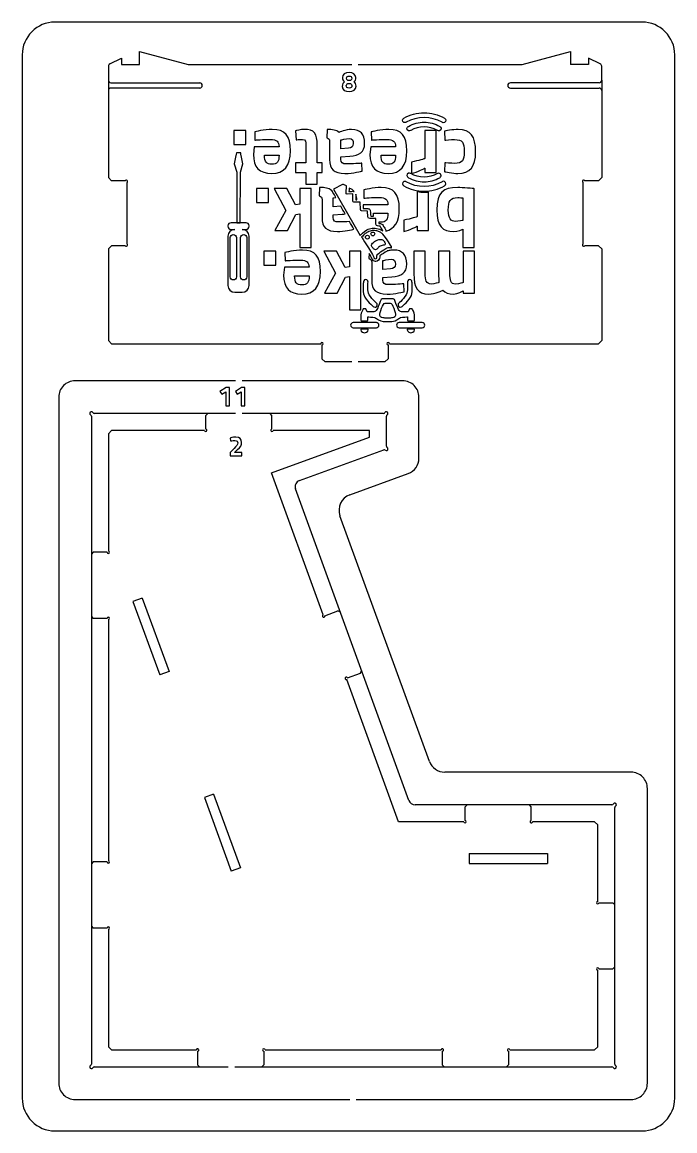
# Model space of a CAD drawing. Header units: millimetres. Extents: x 0 to 201, y 0 to 341.
# Drawn here: x 0.1 to 100.1, y 0.1 to 170.1 of the extents above; entities that cross this region are included whole.
import ezdxf

# ---------------------------------------------------------------- set-up
doc = ezdxf.new("R2010")
doc.units = ezdxf.units.MM
doc.layers.add('Layer_1', color=7, linetype='CONTINUOUS')

msp = doc.modelspace()

# ---------------------------------------------------------------- linework, layer by layer
at = {"layer": 'Layer_1', "color": 7}
for points in [[(95.132139, 170.132529), (5.132274, 170.132529)], [(0.13229, 165.132439), (0.13229, 5.133279)], [(18.132268, 165.632501), (25.545487, 163.646277)], [(18.132268, 163.632518), (18.132268, 165.632501)], [(76.719014, 163.646277), (84.132101, 165.632501)], [(84.132101, 165.632501), (84.132101, 163.632518)], [(100.132229, 5.133279), (100.132229, 165.132439)], [(13.332283, 163.385398), (13.332283, 161.232486)], [(13.553395, 163.743114), (15.332266, 164.632642)], [(15.332266, 164.632642), (15.332266, 163.632518)], [(15.332266, 163.632518), (18.132268, 163.632518)], [(25.649018, 163.632518), (50.632189, 163.632518)], [(51.632313, 163.632518), (76.615562, 163.632518)], [(88.710974, 163.743114), (86.932183, 164.632642), (86.932183, 163.632518), (84.132101, 163.632518)], [(88.932166, 161.232486), (88.932166, 163.385398)], [(13.332283, 161.232486), (13.332283, 159.632553)], [(13.73228, 160.832437), (27.332216, 160.832437)], [(27.332216, 160.032602), (13.73228, 160.032602)], [(88.532116, 160.832437), (74.932285, 160.832437)], [(74.932285, 160.032602), (88.532116, 160.032602)], [(88.932166, 161.232486), (88.932166, 159.632553)], [(13.332283, 159.632553), (13.332283, 146.307624)], [(88.932166, 159.632553), (88.932166, 146.307624)], [(13.832265, 145.807562), (13.332283, 146.307624)], [(88.932166, 146.307624), (88.432104, 145.807562)], [(15.923609, 145.807562), (13.832265, 145.807562)], [(16.197267, 136.131232), (16.197267, 145.533983)], [(86.067261, 136.131232), (86.067261, 145.533983)], [(88.432104, 145.807562), (86.34084, 145.807562)], [(13.332283, 135.357592), (13.832265, 135.857653)], [(13.332283, 135.357592), (13.332283, 121.332576)], [(15.923609, 135.857653), (13.832265, 135.857653)], [(88.432104, 135.857653), (86.34084, 135.857653)], [(88.432104, 135.857653), (88.932166, 135.357592)], [(88.932166, 135.357592), (88.932166, 121.332576)], [(13.832265, 120.832514), (13.332283, 121.332576)], [(13.832265, 120.832514), (45.870489, 120.832514)], [(56.394013, 120.832514), (88.432104, 120.832514)], [(88.932166, 121.332576), (88.432104, 120.832514)], [(46.057284, 120.645983), (46.057284, 118.532494)], [(56.207217, 120.645983), (56.207217, 118.532494)], [(46.557346, 118.032697), (46.057284, 118.532494)], [(50.632189, 118.032697), (46.557346, 118.032697)], [(55.707155, 118.032697), (51.632313, 118.032697)], [(56.207217, 118.532494), (55.707155, 118.032697)], [(32.832368, 115.132602), (8.232287, 115.132602)], [(58.432096, 115.132602), (33.832227, 115.132602)], [(5.732295, 112.632558), (5.732295, 7.432505)], [(60.93214, 103.263409), (60.93214, 112.632558)], [(10.732279, 109.699655), (10.732279, 10.36673)], [(32.832368, 110.132513), (11.165295, 110.132513)], [(28.557235, 110.132513), (28.257198, 109.832476)], [(28.257198, 107.719251), (28.257198, 109.832476)], [(55.499193, 110.132513), (33.832227, 110.132513)], [(38.407131, 107.719251), (38.407131, 109.832476), (38.107359, 110.132513)], [(55.932316, 105.126073), (55.932316, 109.699655)], [(28.070667, 107.53272), (13.832265, 107.53272), (13.332283, 107.032658), (13.332283, 89.044189)], [(46.272655, 79.237685), (38.332254, 101.053876), (53.332258, 106.513547), (53.332258, 107.53272), (38.593927, 107.53272)], [(42.604476, 99.842086), (55.525387, 104.544785)], [(50.319452, 97.650016), (59.287228, 100.914177)], [(59.393326, 50.790779), (42.006783, 98.560182)], [(62.535249, 56.777499), (48.825087, 94.445651)], [(13.14562, 88.857658), (11.032263, 88.857658), (10.732279, 88.557621)], [(18.526762, 81.822397), (17.107829, 81.30593), (21.212067, 70.029668)], [(18.526762, 81.822397), (22.631, 70.546134)], [(10.732279, 79.007763), (11.032263, 78.707725)], [(13.14562, 78.707725), (11.032263, 78.707725)], [(13.332283, 78.52093), (13.332283, 41.544397)], [(46.512102, 79.126031), (48.497798, 79.848872)], [(48.882237, 79.669485), (48.497798, 79.848872)], [(22.631, 70.546134), (21.212067, 70.029668)], [(49.983431, 69.588343), (51.969391, 70.310919), (52.148779, 70.695623)], [(67.810505, 47.532704), (57.812442, 47.532704), (49.871777, 69.348896)], [(93.432193, 55.132586), (64.884481, 55.132586)], [(29.47137, 51.752274), (28.052411, 51.235808), (32.156623, 39.959545)], [(29.47137, 51.752274), (33.575581, 40.476011)], [(95.932238, 7.432505), (95.932238, 52.632806)], [(90.499291, 50.132761), (60.333125, 50.132761)], [(68.297337, 50.132761), (67.9973, 49.832724)], [(67.9973, 47.719235), (67.9973, 49.832724)], [(78.147233, 47.719235), (78.147233, 49.832724), (77.847196, 50.132761)], [(90.932149, 10.36673), (90.932149, 49.699639)], [(88.332091, 35.294418), (88.332091, 47.032642), (87.832294, 47.532704), (78.334029, 47.532704)], [(68.6323, 42.642681), (68.6323, 41.132706), (80.632197, 41.132706)], [(68.6323, 42.642681), (80.632197, 42.642681)], [(80.632197, 42.642681), (80.632197, 41.132706)], [(13.14562, 41.357602), (11.032263, 41.357602), (10.732279, 41.057565)], [(33.575581, 40.476011), (32.156623, 39.959545)], [(88.518887, 35.107622), (90.632111, 35.107622)], [(90.932149, 34.807585), (90.632111, 35.107622)], [(10.732279, 31.506912), (11.032263, 31.207933)], [(13.14562, 31.207933), (11.032263, 31.207933)], [(13.332283, 31.020079), (13.332283, 13.033727), (13.832265, 12.533665), (26.820513, 12.533665)], [(74.843915, 12.533665), (87.832294, 12.533665), (88.332091, 13.033727), (88.332091, 24.770629)], [(88.518887, 24.958483), (90.632111, 24.958483), (90.932149, 25.257462)], [(27.007308, 12.345811), (27.007308, 10.231793), (27.307345, 9.932814)], [(37.157241, 12.345811), (37.157241, 10.231793)], [(37.344037, 12.533665), (64.320655, 12.533665)], [(64.507186, 12.345811), (64.507186, 10.231793), (64.807223, 9.932814)], [(74.657119, 12.345811), (74.657119, 10.231793)], [(36.857204, 9.932814), (37.157241, 10.231793)], [(74.357082, 9.932814), (74.657119, 10.231793)], [(11.165295, 9.932814), (31.695454, 9.932814)], [(32.695314, 9.932814), (90.499291, 9.932814)], [(8.232287, 4.932195), (50.332152, 4.932195)], [(51.332275, 4.932195), (93.432193, 4.932195)], [(5.132274, 0.13266), (95.132139, 0.13266)]]:
    msp.add_lwpolyline(points, dxfattribs=at)
at = {"layer": 'Layer_1', "color": 1}
for points in [[(50.045525, 160.71823), (50.418058, 160.71823)], [(50.418091, 161.21353), (50.045558, 161.21353)], [(35.773442, 153.323214), (35.799221, 152.047162)], [(42.011917, 153.490776), (42.089254, 152.11161)], [(46.87122, 153.684117), (46.819662, 152.382287)], [(53.625272, 153.323214), (53.65105, 152.047162)], [(63.550112, 153.529445), (61.822931, 153.529445), (61.822931, 149.211492)], [(61.835821, 147.767879), (61.835821, 147.084741), (63.550112, 147.084741), (63.550112, 153.529445)], [(64.826152, 153.41344), (64.87771, 152.034273)], [(47.245013, 151.776485), (47.245013, 149.095488)], [(48.972193, 150.693775), (48.972193, 152.072941)], [(33.617449, 150.073804), (33.282122, 150.073804), (33.280614, 150.073804), (32.945287, 150.073804)], [(39.485591, 151.041789), (35.696105, 151.041789), (35.567211, 149.843074)], [(37.268613, 149.727069), (39.49848, 149.727069)], [(42.024807, 148.554133), (42.024807, 147.084741), (43.610202, 147.084741), (43.610202, 145.293113), (45.337384, 145.293113), (45.337384, 147.084741), (46.097858, 147.084741), (46.097858, 148.554133), (45.337384, 148.554133), (45.337384, 151.235129)], [(43.610203, 151.196462), (43.610203, 148.554133), (42.024807, 148.554133)], [(50.145129, 150.79689), (48.972193, 150.693775)], [(57.337421, 151.041789), (53.547936, 151.041789), (53.419042, 149.843074)], [(55.120443, 149.727069), (57.35031, 149.727069)], [(32.634317, 148.423792), (32.998154, 147.131198), (33.010238, 139.375254), (33.281181, 139.375254), (33.281761, 139.375254), (33.552687, 139.375254)], [(33.552687, 139.375254), (33.564583, 147.131198), (33.928608, 148.423792)], [(48.972193, 149.095488), (48.972193, 149.49506), (50.351359, 149.598175)], [(52.207433, 147.30386), (52.155877, 148.502576)], [(59.773516, 148.670138), (59.773516, 146.930067)], [(64.87771, 148.579912), (64.826152, 147.213635)], [(45.703825, 144.782875), (45.65228, 143.481218)], [(49.208263, 145.241974), (47.854872, 144.516943), (51.915046, 137.411639)], [(49.752037, 143.955044), (49.812456, 145.024465)], [(67.667342, 138.37692), (67.667342, 135.605698), (69.394522, 135.605698), (69.394522, 144.602504)], [(46.077669, 142.875326), (46.077669, 140.19441)], [(48.95778, 141.89408), (47.804716, 141.792689), (47.804716, 143.171759)], [(50.821457, 142.698323), (50.821457, 143.810038), (49.909127, 143.773786)], [(52.457746, 144.422038), (52.483613, 143.146059)], [(60.655512, 144.099949), (60.655512, 140.310341)], [(60.668351, 138.866698), (60.668351, 138.183583), (62.382747, 138.183583), (62.382747, 144.04746)], [(67.667342, 143.184669), (67.667342, 139.743198)], [(51.957339, 141.411393), (51.945255, 142.517066), (50.957401, 142.523108)], [(53.11248, 140.301001), (53.050928, 141.169716), (52.141618, 141.187842)], [(56.169943, 142.140645), (52.386006, 142.140666)], [(47.804716, 140.194411), (47.804716, 140.593933), (49.183974, 140.697024)], [(54.339934, 139.135535), (54.322941, 140.015709), (53.389276, 140.015709)], [(53.952937, 140.82596), (56.182786, 140.82596)], [(58.606167, 139.769022), (58.606167, 138.028948)], [(31.656657, 138.900585), (31.656657, 138.832802)], [(34.432543, 139.37431), (32.13057, 139.37431)], [(32.13057, 138.358888), (32.705875, 138.358888)], [(33.857051, 138.358888), (34.432543, 138.358888)], [(34.906268, 138.832802), (34.906268, 138.900585)], [(31.656468, 137.309482), (31.656468, 129.760097)], [(32.006334, 131.080446), (32.006334, 137.106322)], [(32.954349, 137.106322), (32.954349, 131.080446)], [(33.608577, 131.080446), (33.608577, 137.106322)], [(34.556591, 137.106322), (34.556591, 131.080446)], [(34.906458, 129.760097), (34.906458, 137.309482)], [(40.385868, 134.821888), (40.411646, 133.545837)], [(53.294182, 134.68568), (53.262272, 133.880972)], [(61.885386, 131.586647), (61.885386, 135.028119), (60.158206, 135.028119), (60.158206, 131.535088)], [(65.661982, 131.715541), (65.661982, 135.028119), (63.934802, 135.028119), (63.934802, 131.689762)], [(67.711398, 135.028119), (67.711398, 130.20748)], [(67.724287, 128.944318), (67.724287, 128.583415), (69.438579, 128.583415), (69.438579, 135.028119), (67.711398, 135.028119)], [(53.687662, 133.27508), (53.687662, 130.594165)], [(55.414898, 132.192448), (55.414898, 133.571707)], [(44.098017, 132.540463), (40.308531, 132.540463), (40.179637, 131.341748)], [(41.881038, 131.225743), (44.110906, 131.225743)], [(56.587786, 132.295538), (55.414898, 132.192448)], [(55.414898, 130.59417), (55.414898, 130.993692), (56.794156, 131.096782)], [(58.650159, 128.80255), (58.598614, 130.001306)], [(32.705875, 128.71069), (33.857051, 128.71069)], [(56.139024, 127.69778), (55.302218, 127.69778)], [(56.975804, 127.69778), (56.139016, 127.69778)], [(53.009307, 125.740196), (52.779714, 126.163131), (52.380947, 126.152557)], [(55.740248, 127.06942), (56.138638, 127.06942)], [(56.139402, 127.06942), (56.537783, 127.06942)], [(59.897074, 126.152557), (59.498307, 126.163131), (59.268714, 125.740196)], [(52.125468, 124.338469), (52.997771, 124.338469)], [(53.105204, 124.462329), (53.105204, 124.930578)], [(59.172817, 124.930578), (59.172817, 124.462329)], [(59.28025, 124.338469), (60.152553, 124.338469)], [(54.398941, 124.060541), (50.846289, 124.060541)], [(50.846289, 123.287174), (54.398941, 123.287174)], [(53.14543, 123.045308), (52.026164, 123.045308)], [(61.431741, 124.060541), (57.87909, 124.060541)], [(57.87909, 123.287174), (61.431741, 123.287174)], [(60.251866, 123.045308), (59.1326, 123.045308)], [(32.007703, 106.36787), (32.037333, 105.9149)], [(32.587666, 104.75073), (31.990766, 104.14537), (31.990766, 103.65007), (33.802635, 103.65007)], [(33.802635, 103.65007), (33.802635, 104.15807), (32.642702, 104.15807), (33.129535, 104.59833)]]:
    msp.add_lwpolyline(points, dxfattribs=at)
for points in [[(34.40716, 153.529445), (32.551085, 153.529445), (32.551085, 151.389803), (34.40716, 151.389803)], [(37.867037, 144.628283), (36.010962, 144.628283), (36.010962, 142.488642), (37.867037, 142.488642)], [(42.700555, 144.628283), (42.700555, 142.230853), (41.991639, 142.114848), (40.689809, 144.628283), (38.743508, 144.628283), (40.509357, 141.238369), (38.833735, 138.18358), (40.767144, 138.18358), (42.043196, 140.619678), (42.700555, 140.735682), (42.700555, 135.605698), (44.427737, 135.605698), (44.427737, 144.628283)], [(39.019588, 135.028119), (37.163514, 135.028119), (37.163514, 132.888477), (39.019588, 132.888477)], [(50.310693, 135.028119), (50.310693, 132.630689), (49.601775, 132.514684), (48.299946, 135.028119), (46.353645, 135.028119), (48.119494, 131.638204), (46.443871, 128.583415), (48.377282, 128.583415), (49.653333, 131.019513), (50.310693, 131.135517), (50.310693, 126.005533), (52.037874, 126.005533), (52.037874, 135.028119)], [(30.441368, 113.50305), (30.708068, 113.06702), (31.313434, 113.45649), (31.313434, 111.32289), (31.897633, 111.32289), (31.897633, 114.11689), (31.364234, 114.11689)], [(32.81203, 113.50305), (33.07873, 113.06702), (33.684096, 113.45649), (33.684096, 111.32289), (34.268296, 111.32289), (34.268296, 114.11689), (33.734896, 114.11689)]]:
    msp.add_lwpolyline(points, close=True, dxfattribs=at)
at = {"layer": 'Layer_1', "color": 7}
for points in [[(5.132284, 170.132529), (3.806203, 170.132529), (2.534435, 169.605745), (1.596754, 168.668065)], [(98.667701, 168.668065), (97.73002, 169.605746), (96.458252, 170.132529), (95.132171, 170.132529)], [(1.596754, 168.668065), (0.659073, 167.730384), (0.13229, 166.458616), (0.13229, 165.132535)], [(100.132165, 165.132535), (100.132165, 166.458616), (99.605382, 167.730384), (98.667701, 168.668065)], [(13.553388, 163.743096), (13.417874, 163.675339), (13.332273, 163.536833), (13.332273, 163.385324)], [(25.545493, 163.646166), (25.579259, 163.637119), (25.614064, 163.632538), (25.649021, 163.63254)], [(76.61543, 163.632537), (76.650387, 163.632536), (76.685193, 163.637117), (76.718959, 163.646163)], [(88.932179, 163.385324), (88.932179, 163.536833), (88.846578, 163.675339), (88.711064, 163.743096)], [(13.332273, 161.232542), (13.332273, 161.126455), (13.374415, 161.024713), (13.44943, 160.949698)], [(13.732273, 160.032541), (13.511359, 160.032541), (13.332274, 159.853456), (13.332273, 159.632542)], [(13.44943, 160.949698), (13.524444, 160.874683), (13.626186, 160.83254), (13.732273, 160.83254)], [(27.731795, 160.432541), (27.731795, 160.653274), (27.55299, 160.832286), (27.332256, 160.83254)], [(27.332256, 160.032541), (27.55299, 160.032795), (27.731795, 160.211807), (27.731795, 160.432541)], [(74.932195, 160.83254), (74.711462, 160.832286), (74.532656, 160.653274), (74.532656, 160.432541)], [(74.532656, 160.432541), (74.532656, 160.211807), (74.711462, 160.032795), (74.932195, 160.032541)], [(88.53218, 160.83254), (88.638266, 160.83254), (88.740008, 160.874683), (88.815023, 160.949698)], [(88.932179, 159.632542), (88.932179, 159.853455), (88.753093, 160.032541), (88.53218, 160.032541)], [(88.815023, 160.949698), (88.890037, 161.024713), (88.932179, 161.126455), (88.932179, 161.232542)], [(16.131891, 145.904685), (16.04895, 145.919309), (15.965719, 145.880497), (15.92361, 145.807559)], [(16.294394, 145.742183), (16.279769, 145.825123), (16.214831, 145.890061), (16.131891, 145.904685)], [(16.19727, 145.533901), (16.270207, 145.57601), (16.309019, 145.659242), (16.294394, 145.742183)], [(86.115499, 145.9009), (86.027917, 145.877432), (85.967016, 145.798065), (85.967016, 145.707393)], [(85.967016, 145.707393), (85.967016, 145.635822), (86.005199, 145.569687), (86.067182, 145.533901)], [(86.340842, 145.807559), (86.295507, 145.886083), (86.203081, 145.924367), (86.115499, 145.9009)], [(16.294392, 135.922952), (16.309016, 136.005892), (16.270206, 136.089122), (16.19727, 136.131232)], [(86.067182, 136.131232), (86.005199, 136.095446), (85.967016, 136.029311), (85.967016, 135.95774)], [(15.92361, 135.857571), (15.96572, 135.784636), (16.048951, 135.745825), (16.13189, 135.76045)], [(16.13189, 135.76045), (16.21483, 135.775075), (16.279767, 135.840012), (16.294392, 135.922952)], [(85.967016, 135.95774), (85.967015, 135.867068), (86.027915, 135.787699), (86.115498, 135.764231)], [(86.115498, 135.764231), (86.20308, 135.740763), (86.295506, 135.779047), (86.340842, 135.857571)], [(46.057231, 121.018813), (45.954312, 121.018813), (45.87081, 120.93551), (45.870565, 120.832591)], [(46.243897, 120.832591), (46.243652, 120.93551), (46.160151, 121.018813), (46.057231, 121.018813)], [(46.057231, 120.645925), (46.160324, 120.645925), (46.243897, 120.729498), (46.243897, 120.832591)], [(56.20722, 121.018813), (56.1043, 121.018813), (56.020799, 120.93551), (56.020554, 120.832591)], [(56.020554, 120.832591), (56.020554, 120.729498), (56.104127, 120.645925), (56.20722, 120.645925)], [(56.393886, 120.832591), (56.393641, 120.93551), (56.310139, 121.018813), (56.20722, 121.018813)], [(6.464515, 114.400365), (5.995675, 113.931525), (5.732283, 113.29564), (5.732283, 112.6326)], [(8.23228, 115.132597), (7.569239, 115.132597), (6.933355, 114.869205), (6.464515, 114.400365)], [(60.199982, 114.400365), (59.731142, 114.869205), (59.095258, 115.132597), (58.432217, 115.132597)], [(60.932215, 112.6326), (60.932215, 113.295641), (60.668823, 113.931525), (60.199982, 114.400365)], [(10.486074, 110.176018), (10.467824, 110.072515), (10.516258, 109.96865), (10.607277, 109.9161)], [(10.688865, 110.378808), (10.585362, 110.360558), (10.504325, 110.279521), (10.486074, 110.176018)], [(10.732277, 109.699592), (10.732277, 109.788909), (10.684628, 109.871441), (10.607277, 109.9161)], [(10.948783, 110.257605), (10.896233, 110.348624), (10.792368, 110.397058), (10.688865, 110.378808)], [(10.948783, 110.257605), (10.993441, 110.180255), (11.075973, 110.132605), (11.165289, 110.132606)], [(55.499206, 110.132606), (55.588523, 110.132605), (55.671056, 110.180254), (55.715715, 110.257605)], [(55.975633, 110.378809), (55.87213, 110.397059), (55.768264, 110.348625), (55.715715, 110.257605)], [(56.05722, 109.9161), (55.979869, 109.871441), (55.932219, 109.788909), (55.93222, 109.699592)], [(56.178424, 110.176018), (56.160173, 110.279522), (56.079136, 110.360559), (55.975633, 110.378809)], [(56.05722, 109.9161), (56.14824, 109.968649), (56.196674, 110.072515), (56.178424, 110.176018)], [(28.070588, 107.532607), (28.070833, 107.429687), (28.154334, 107.346385), (28.257254, 107.346385)], [(28.389247, 107.664601), (28.354241, 107.699608), (28.306761, 107.719275), (28.257254, 107.719275)], [(28.257254, 107.346385), (28.360173, 107.346385), (28.443675, 107.429687), (28.44392, 107.532607)], [(28.44392, 107.532607), (28.44392, 107.582114), (28.424254, 107.629594), (28.389247, 107.664601)], [(38.275249, 107.664601), (38.240242, 107.629594), (38.220576, 107.582114), (38.220577, 107.532607)], [(38.220577, 107.532607), (38.220822, 107.429687), (38.304323, 107.346385), (38.407242, 107.346385)], [(38.407242, 107.719275), (38.357735, 107.719275), (38.310256, 107.699608), (38.275249, 107.664601)], [(38.407242, 107.346385), (38.510162, 107.346385), (38.593663, 107.429687), (38.593908, 107.532607)], [(55.771523, 104.501443), (55.703103, 104.558855), (55.609251, 104.575404), (55.525321, 104.544856)], [(55.771523, 104.501443), (55.84394, 104.440682), (55.944436, 104.425964), (56.031236, 104.463408)], [(55.93222, 105.125968), (55.93222, 105.036651), (55.97987, 104.95412), (56.05722, 104.909462)], [(56.031236, 104.463408), (56.118035, 104.500851), (56.176292, 104.58405), (56.18179, 104.678421)], [(56.18179, 104.678421), (56.187287, 104.772792), (56.139085, 104.862194), (56.05722, 104.909462)], [(59.287265, 100.914097), (60.274878, 101.273558), (60.932215, 102.212331), (60.932215, 103.263327)], [(42.040096, 99.324946), (41.928011, 99.084579), (41.916002, 98.80953), (42.006712, 98.560309)], [(42.604383, 99.84202), (42.355162, 99.751311), (42.152182, 99.565314), (42.040096, 99.324946)], [(50.319343, 97.650043), (49.0219, 97.177812), (48.352933, 95.743208), (48.825164, 94.445765)], [(13.145607, 88.857632), (13.145607, 88.754539), (13.229181, 88.670966), (13.332273, 88.670966)], [(13.518495, 88.857632), (13.518495, 88.960552), (13.435193, 89.044053), (13.332273, 89.044298)], [(13.332273, 88.670966), (13.435193, 88.671211), (13.518495, 88.754713), (13.518495, 88.857632)], [(13.332273, 78.894309), (13.229181, 78.894309), (13.145607, 78.810736), (13.145607, 78.707643)], [(13.518495, 78.707643), (13.518495, 78.810563), (13.435193, 78.894064), (13.332273, 78.894309)], [(13.332273, 78.520977), (13.435193, 78.521223), (13.518495, 78.604724), (13.518495, 78.707643)], [(46.272721, 79.237659), (46.175851, 79.202395), (46.125907, 79.095281), (46.161165, 78.998409)], [(46.161165, 78.998409), (46.196424, 78.901537), (46.303535, 78.851587), (46.400409, 78.88684)], [(46.400409, 78.88684), (46.497284, 78.9221), (46.547235, 79.029216), (46.511975, 79.126092)], [(49.983474, 69.588224), (49.948214, 69.6851), (49.841098, 69.73505), (49.744222, 69.699791)], [(49.744222, 69.699791), (49.647352, 69.664527), (49.597408, 69.557413), (49.632666, 69.460541)], [(49.632666, 69.460541), (49.667925, 69.363669), (49.775036, 69.313719), (49.87191, 69.348972)], [(62.535246, 56.777621), (62.894708, 55.790009), (63.833481, 55.132673), (64.884476, 55.132674)], [(95.199937, 54.400442), (94.731097, 54.869282), (94.095213, 55.132674), (93.432172, 55.132674)], [(95.932169, 52.632677), (95.932169, 53.295717), (95.668778, 53.931601), (95.199937, 54.400442)], [(59.39344, 50.79066), (59.537224, 50.395614), (59.912734, 50.132679), (60.333133, 50.132679)], [(90.499164, 50.132679), (90.58848, 50.13268), (90.671011, 50.180329), (90.715669, 50.257679)], [(90.975588, 50.378883), (90.872084, 50.397133), (90.768219, 50.348699), (90.715669, 50.257679)], [(91.057175, 49.916174), (90.979825, 49.871516), (90.932175, 49.788984), (90.932175, 49.699668)], [(91.178378, 50.176092), (91.160128, 50.279596), (91.079091, 50.360633), (90.975588, 50.378883)], [(91.057175, 49.916174), (91.148194, 49.968723), (91.196628, 50.072589), (91.178378, 50.176092)], [(68.183956, 47.532683), (68.183955, 47.635776), (68.100382, 47.719349), (67.99729, 47.719349)], [(78.015284, 47.664677), (77.980277, 47.62967), (77.96061, 47.58219), (77.96061, 47.532683)], [(78.147278, 47.719349), (78.097771, 47.71935), (78.050291, 47.699683), (78.015284, 47.664677)], [(67.810624, 47.532683), (67.810869, 47.429764), (67.89437, 47.346461), (67.99729, 47.346461)], [(67.99729, 47.346461), (68.100209, 47.346461), (68.183711, 47.429764), (68.183956, 47.532683)], [(77.96061, 47.532683), (77.96061, 47.465993), (77.996188, 47.404369), (78.053943, 47.371025)], [(78.053943, 47.371025), (78.111698, 47.33768), (78.182856, 47.33768), (78.240611, 47.371025)], [(78.240611, 47.371025), (78.298366, 47.404369), (78.333944, 47.465993), (78.333944, 47.532683)], [(13.145607, 41.357692), (13.145607, 41.254599), (13.229181, 41.171026), (13.332273, 41.171026)], [(13.518495, 41.357692), (13.518495, 41.460611), (13.435193, 41.544113), (13.332273, 41.544358)], [(13.332273, 41.171026), (13.435193, 41.171271), (13.518495, 41.254772), (13.518495, 41.357692)], [(88.332179, 35.294365), (88.229259, 35.29412), (88.145957, 35.210618), (88.145957, 35.107699)], [(88.145957, 35.107699), (88.145957, 35.004779), (88.229259, 34.921278), (88.332179, 34.921033)], [(88.332179, 34.921033), (88.435271, 34.921033), (88.518844, 35.004606), (88.518845, 35.107699)], [(13.332273, 31.394358), (13.229182, 31.394358), (13.145609, 31.310787), (13.145607, 31.207695)], [(13.517851, 31.207695), (13.517851, 31.310363), (13.43494, 31.39376), (13.332273, 31.394358)], [(13.332273, 31.021032), (13.43494, 31.021631), (13.517851, 31.105027), (13.517851, 31.207695)], [(88.332179, 25.144379), (88.229512, 25.14378), (88.146601, 25.060384), (88.146601, 24.957715)], [(88.146601, 24.957715), (88.146601, 24.855047), (88.229512, 24.771651), (88.332179, 24.771052)], [(88.518845, 24.957715), (88.518843, 25.060807), (88.43527, 25.144378), (88.332179, 25.144379)], [(26.913923, 12.694398), (26.856168, 12.661053), (26.820589, 12.599429), (26.820589, 12.532739)], [(27.10059, 12.694398), (27.042835, 12.727743), (26.971678, 12.727743), (26.913923, 12.694398)], [(27.007255, 12.346049), (27.056767, 12.346049), (27.10425, 12.365718), (27.139258, 12.40073)], [(27.193924, 12.532739), (27.193924, 12.599429), (27.158345, 12.661053), (27.10059, 12.694398)], [(27.139258, 12.40073), (27.174266, 12.435742), (27.19393, 12.483228), (27.193924, 12.532739)], [(36.970578, 12.532739), (36.970572, 12.483228), (36.990236, 12.435743), (37.025243, 12.400731)], [(37.157244, 12.718961), (37.054324, 12.718961), (36.970823, 12.635658), (36.970578, 12.532739)], [(37.025243, 12.400731), (37.06025, 12.365719), (37.107733, 12.346049), (37.157244, 12.346049)], [(37.34391, 12.532739), (37.343665, 12.635658), (37.260163, 12.718961), (37.157244, 12.718961)], [(64.413875, 12.694398), (64.35612, 12.661053), (64.320541, 12.599429), (64.320541, 12.532739)], [(64.600542, 12.694398), (64.542787, 12.727743), (64.47163, 12.727743), (64.413875, 12.694398)], [(64.50721, 12.346049), (64.556721, 12.346049), (64.604204, 12.365719), (64.639211, 12.400731)], [(64.693876, 12.532739), (64.693876, 12.599429), (64.658297, 12.661053), (64.600542, 12.694398)], [(64.639211, 12.400731), (64.674218, 12.435743), (64.693882, 12.483228), (64.693876, 12.532739)], [(74.47053, 12.532739), (74.470524, 12.483228), (74.490187, 12.435743), (74.525195, 12.400731)], [(74.657196, 12.718961), (74.554276, 12.718961), (74.470775, 12.635658), (74.47053, 12.532739)], [(74.525195, 12.400731), (74.560202, 12.365719), (74.607685, 12.346049), (74.657196, 12.346049)], [(74.843862, 12.532739), (74.843617, 12.635658), (74.760115, 12.718961), (74.657196, 12.718961)], [(10.607277, 10.149243), (10.684628, 10.193902), (10.732277, 10.276434), (10.732277, 10.365751)], [(90.932175, 10.365751), (90.932174, 10.276434), (90.979824, 10.193902), (91.057175, 10.149243)], [(10.607277, 10.149243), (10.516267, 10.09669), (10.467841, 9.992829), (10.486091, 9.889332)], [(10.486091, 9.889332), (10.504341, 9.785835), (10.58537, 9.704802), (10.688866, 9.686547)], [(10.688866, 9.686547), (10.792362, 9.668291), (10.896225, 9.716712), (10.948783, 9.807719)], [(11.165289, 9.932735), (11.075969, 9.932732), (10.993437, 9.885076), (10.948783, 9.807719)], [(90.715669, 9.807719), (90.671015, 9.885075), (90.588483, 9.932731), (90.499164, 9.932735)], [(90.715669, 9.807719), (90.768227, 9.716712), (90.872091, 9.668291), (90.975587, 9.686546)], [(90.975587, 9.686546), (91.079083, 9.704801), (91.160112, 9.785835), (91.178362, 9.889332)], [(91.178362, 9.889332), (91.196612, 9.992829), (91.148185, 10.09669), (91.057175, 10.149243)], [(5.732283, 7.432743), (5.732277, 6.769699), (5.995666, 6.133809), (6.464507, 5.664964)], [(95.199945, 5.664964), (95.668786, 6.133809), (95.932175, 6.769699), (95.932169, 7.432743)], [(0.13229, 5.132749), (0.132286, 3.806666), (0.659067, 2.534894), (1.596748, 1.597209)], [(6.464507, 5.664964), (6.933348, 5.196119), (7.569236, 4.932725), (8.23228, 4.932725)], [(93.432172, 4.932725), (94.095216, 4.932725), (94.731104, 5.196119), (95.199945, 5.664964)], [(98.667706, 1.597209), (99.605388, 2.534893), (100.132169, 3.806666), (100.132165, 5.132749)], [(1.596748, 1.597209), (2.53443, 0.659525), (3.8062, 0.132739), (5.132284, 0.132739)], [(95.132171, 0.132739), (96.458255, 0.132739), (97.730025, 0.659525), (98.667706, 1.597209)]]:
    msp.add_open_spline(points, degree=3, dxfattribs=at)
at = {"layer": 'Layer_1', "color": 1}
for points in [[(50.223325, 162.39886), (49.613726, 162.39886), (49.211559, 162.11946), (49.211559, 161.63686)], [(49.211559, 161.63686), (49.211559, 161.34053), (49.275059, 161.18813), (49.516359, 160.99339)], [(49.838125, 161.54373), (49.838125, 161.75539), (49.977825, 161.87392), (50.231825, 161.87392)], [(50.045558, 161.21353), (49.910092, 161.30663), (49.838125, 161.40826), (49.838125, 161.54373)], [(51.252024, 161.63263), (51.252024, 162.12369), (50.824458, 162.39886), (50.223325, 162.39886)], [(50.231825, 161.87392), (50.490058, 161.87392), (50.625524, 161.75539), (50.625524, 161.54373)], [(50.625524, 161.54373), (50.625524, 161.40826), (50.553554, 161.30666), (50.418091, 161.21353)], [(50.947224, 160.99339), (51.188524, 161.18813), (51.252024, 161.29819), (51.252024, 161.63263)], [(49.516359, 160.99339), (49.291992, 160.80713), (49.164993, 160.65049), (49.164993, 160.26526)], [(49.164993, 160.26526), (49.164993, 159.67683), (49.634892, 159.50326), (50.223325, 159.50326)], [(49.791525, 160.40073), (49.791525, 160.53619), (49.871955, 160.65049), (50.045525, 160.71823)], [(50.223325, 160.02819), (49.935459, 160.02819), (49.791525, 160.14249), (49.791525, 160.40073)], [(50.667825, 160.40073), (50.667825, 160.14249), (50.511191, 160.02819), (50.223325, 160.02819)], [(50.223325, 159.50326), (50.811758, 159.50326), (51.294357, 159.72339), (51.294357, 160.31183)], [(50.418058, 160.71823), (50.583158, 160.65473), (50.667825, 160.53619), (50.667825, 160.40073)], [(51.294357, 160.31183), (51.294357, 160.66319), (51.171591, 160.80713), (50.947224, 160.99339)], [(58.444879, 154.903085), (58.265833, 155.211919), (58.592717, 155.404187), (58.592717, 155.404187)], [(58.952778, 154.780736), (58.952778, 154.780736), (58.623926, 154.594253), (58.444879, 154.903085)], [(58.592717, 155.404187), (59.557956, 155.961469), (60.635194, 156.24005), (61.712428, 156.240051)], [(64.472265, 154.780736), (62.764534, 155.766695), (60.660508, 155.766695), (58.952778, 154.780736)], [(59.312651, 154.157097), (60.055142, 154.585775), (60.883788, 154.800185), (61.712428, 154.800185)], [(61.712428, 156.240051), (62.78966, 156.240051), (63.866898, 155.96147), (64.832137, 155.404188)], [(61.712428, 154.800185), (62.541068, 154.800185), (63.369712, 154.585775), (64.112205, 154.157097)], [(64.981675, 154.886659), (64.802238, 154.576449), (64.472265, 154.780736), (64.472265, 154.780736)], [(64.832137, 155.404188), (64.832137, 155.404188), (65.16111, 155.196871), (64.981675, 154.886659)], [(38.454438, 153.684117), (37.255723, 153.684117), (35.773442, 153.323214), (35.773442, 153.323214)], [(41.225661, 150.397318), (41.225661, 152.717412), (40.400739, 153.684117), (38.454438, 153.684117)], [(43.326637, 153.684117), (42.875507, 153.684117), (42.011917, 153.490776), (42.011917, 153.490776)], [(45.337384, 151.235129), (45.337384, 153.091205), (44.886255, 153.684117), (43.326637, 153.684117)], [(48.714405, 153.232988), (48.17305, 153.593891), (47.73481, 153.684117), (46.87122, 153.684117)], [(50.609148, 153.684117), (49.642442, 153.684117), (48.714405, 153.232988), (48.714405, 153.232988)], [(52.607006, 151.570254), (52.607006, 152.936532), (51.962535, 153.684117), (50.609148, 153.684117)], [(56.30627, 153.684117), (55.107555, 153.684117), (53.625272, 153.323214), (53.625272, 153.323214)], [(59.077492, 150.397318), (59.077492, 152.717412), (58.25257, 153.684117), (56.30627, 153.684117)], [(59.145177, 153.624841), (58.965193, 153.93658), (59.312651, 154.157097), (59.312651, 154.157097)], [(59.672712, 153.533646), (59.672712, 153.533646), (59.325159, 153.313101), (59.145177, 153.624841)], [(63.752333, 153.533646), (62.490096, 154.262399), (60.934948, 154.262399), (59.672712, 153.533646)], [(64.255512, 153.642967), (64.075529, 153.331227), (63.752333, 153.533646), (63.752333, 153.533646)], [(64.112205, 154.157097), (64.112205, 154.157097), (64.435494, 153.954706), (64.255512, 153.642967)], [(66.927126, 153.684117), (66.205319, 153.684117), (64.826152, 153.41344), (64.826152, 153.41344)], [(69.608122, 150.242645), (69.608122, 152.665854), (68.847647, 153.684117), (66.927126, 153.684117)], [(35.799221, 152.047162), (35.799221, 152.047162), (37.126829, 152.163167), (38.183761, 152.163167)], [(38.183761, 152.163167), (39.111799, 152.163167), (39.472702, 151.815153), (39.485591, 151.041789)], [(42.089254, 152.11161), (42.089254, 152.11161), (42.707945, 152.137388), (43.068849, 152.137388)], [(43.068849, 152.137388), (43.610203, 152.137388), (43.610203, 151.840932), (43.610203, 151.196462)], [(46.819662, 152.382287), (47.167676, 152.31784), (47.219234, 152.163167), (47.245013, 151.776485)], [(48.972193, 152.072941), (48.972193, 152.072941), (49.68111, 152.279172), (50.235354, 152.279172)], [(50.866935, 151.518697), (50.866935, 151.054678), (50.596257, 150.835558), (50.145129, 150.79689)], [(50.235354, 152.279172), (50.699374, 152.279172), (50.866935, 151.969826), (50.866935, 151.518697)], [(50.351359, 149.598175), (51.769194, 149.701291), (52.607006, 150.113751), (52.607006, 151.570254)], [(53.65105, 152.047162), (53.65105, 152.047162), (54.97866, 152.163167), (56.035591, 152.163167)], [(56.035591, 152.163167), (56.963628, 152.163167), (57.324531, 151.815153), (57.337421, 151.041789)], [(64.87771, 152.034273), (64.87771, 152.034273), (65.883084, 152.137388), (66.372881, 152.137388)], [(66.372881, 152.137388), (67.610264, 152.137388), (67.855163, 151.686259), (67.855163, 150.242645)], [(32.945287, 150.073804), (32.945287, 150.073804), (32.720091, 148.937458), (32.634317, 148.423792)], [(33.928608, 148.423792), (33.842834, 148.937458), (33.617449, 150.073804), (33.617449, 150.073804)], [(35.567211, 149.843074), (35.567211, 147.896773), (36.482359, 146.930067), (38.377102, 146.930067)], [(38.377102, 148.347902), (37.56507, 148.347902), (37.268613, 148.683027), (37.268613, 149.727069)], [(38.377102, 146.930067), (40.258955, 146.930067), (41.225661, 148.103004), (41.225661, 150.397318)], [(39.49848, 149.727069), (39.485591, 148.747475), (39.202025, 148.347902), (38.377102, 148.347902)], [(53.419042, 149.843074), (53.419042, 147.896773), (54.33419, 146.930067), (56.228933, 146.930067)], [(56.228933, 148.347902), (55.416899, 148.347902), (55.120443, 148.683027), (55.120443, 149.727069)], [(56.228933, 146.930067), (58.110787, 146.930067), (59.077492, 148.103004), (59.077492, 150.397318)], [(57.35031, 149.727069), (57.337421, 148.747475), (57.053854, 148.347902), (56.228933, 148.347902)], [(67.855163, 150.242645), (67.855163, 148.953704), (67.623154, 148.476796), (66.385771, 148.476796)], [(66.888457, 146.930067), (68.808979, 146.930067), (69.608122, 147.96122), (69.608122, 150.242645)], [(47.245013, 149.095488), (47.245013, 147.587428), (47.915261, 146.930067), (49.590884, 146.930067)], [(49.732667, 148.399461), (49.217091, 148.399461), (48.972193, 148.541244), (48.972193, 149.095488)], [(52.155877, 148.502576), (52.155877, 148.502576), (50.583368, 148.399461), (49.732667, 148.399461)], [(61.822931, 149.211492), (61.822931, 149.211492), (60.907784, 148.889258), (59.773516, 148.670138)], [(66.385771, 148.476796), (65.895973, 148.476796), (64.87771, 148.579912), (64.87771, 148.579912)], [(49.590884, 146.930067), (50.828268, 146.930067), (52.207433, 147.30386), (52.207433, 147.30386)], [(59.145177, 146.820893), (58.965193, 146.509154), (59.312651, 146.288637), (59.312651, 146.288637)], [(59.672712, 146.912089), (59.672712, 146.912089), (59.325159, 147.132633), (59.145177, 146.820893)], [(59.312651, 146.288637), (60.055142, 145.859959), (60.883788, 145.645549), (61.712428, 145.645549)], [(63.752333, 146.912089), (62.490096, 146.183336), (60.934948, 146.183336), (59.672712, 146.912089)], [(59.773516, 146.930067), (60.75311, 147.123409), (61.835821, 147.767879), (61.835821, 147.767879)], [(61.712428, 145.645549), (62.541068, 145.645549), (63.369712, 145.859959), (64.112205, 146.288637)], [(64.255512, 146.802767), (64.075529, 147.114508), (63.752333, 146.912089), (63.752333, 146.912089)], [(64.112205, 146.288637), (64.112205, 146.288637), (64.435494, 146.491028), (64.255512, 146.802767)], [(64.826152, 147.213635), (64.826152, 147.213635), (66.140872, 146.930067), (66.888457, 146.930067)], [(47.54699, 144.331808), (47.005635, 144.692711), (46.567415, 144.782875), (45.703825, 144.782875)], [(49.812456, 145.024465), (49.812456, 145.024465), (49.361878, 145.317134), (49.208263, 145.241974)], [(50.229793, 144.676575), (50.220223, 144.507812), (50.209578, 144.339119), (50.200904, 144.170376)], [(51.019968, 144.154514), (50.825726, 144.398792), (50.563018, 144.574176), (50.229797, 144.676574)], [(55.138851, 144.782854), (53.940136, 144.782854), (52.457746, 144.422038), (52.457746, 144.422038)], [(57.910018, 141.496047), (57.910018, 143.81614), (57.085151, 144.782854), (55.138851, 144.782854)], [(58.44488, 145.542648), (58.265833, 145.233815), (58.592718, 145.041546), (58.592718, 145.041546)], [(58.952778, 145.664998), (58.952778, 145.664998), (58.623926, 145.851481), (58.44488, 145.542648)], [(58.592718, 145.041546), (59.557956, 144.484264), (60.635195, 144.205683), (61.712428, 144.205683)], [(64.472265, 145.664998), (62.764535, 144.679038), (60.660509, 144.679038), (58.952778, 145.664998)], [(61.712428, 144.205683), (62.78966, 144.205683), (63.866898, 144.484264), (64.832137, 145.041546)], [(66.881088, 144.782956), (64.612552, 144.782956), (63.671626, 144.086928), (63.671626, 141.315706)], [(64.981675, 145.559074), (64.802238, 145.869285), (64.472265, 145.664998), (64.472265, 145.664998)], [(64.832137, 145.041546), (64.832137, 145.041546), (65.16111, 145.248864), (64.981675, 145.559074)], [(69.394522, 144.602504), (69.394522, 144.602504), (67.49978, 144.782956), (66.881088, 144.782956)], [(45.65228, 143.481218), (46.000293, 143.41677), (46.051889, 143.262008), (46.077669, 142.875326)], [(47.565871, 144.340682), (47.553464, 144.33492), (47.54699, 144.331808), (47.54699, 144.331808)], [(47.754681, 143.999691), (47.697404, 144.11513), (47.613615, 144.220966), (47.565871, 144.340682)], [(48.175161, 143.263521), (48.034947, 143.508893), (47.894897, 143.75432), (47.754681, 143.999691)], [(47.804716, 143.171759), (47.804716, 143.171759), (47.956784, 143.216016), (48.175161, 143.263521)], [(49.909127, 143.773786), (49.800775, 143.779393), (49.741835, 143.866305), (49.752037, 143.955044)], [(50.200904, 144.170376), (50.294158, 144.174088), (50.387468, 144.1778), (50.480722, 144.181515)], [(50.480722, 144.181515), (50.658125, 144.178035), (50.843507, 144.228257), (51.013356, 144.156593)], [(51.013356, 144.156593), (51.015608, 144.155916), (51.017745, 144.155201), (51.019968, 144.154514)], [(51.256354, 143.746685), (51.260105, 143.467605), (51.256161, 143.187751), (51.257679, 142.908369)], [(51.432707, 142.907238), (51.413668, 143.225816), (51.35521, 143.506221), (51.256358, 143.746687)], [(51.257679, 142.908369), (51.316045, 142.907982), (51.374362, 142.907595), (51.432707, 142.907238)], [(52.483613, 143.146059), (52.483613, 143.146059), (53.811166, 143.261989), (54.868097, 143.261989)], [(54.868097, 143.261989), (55.796135, 143.261989), (56.157053, 142.914009), (56.169943, 142.140645)], [(61.814996, 144.013097), (61.426807, 144.006755), (61.038281, 144.036144), (60.655512, 144.099949)], [(62.382747, 144.04746), (62.194129, 144.027646), (62.004583, 144.016115), (61.814996, 144.013097)], [(65.424585, 141.315706), (65.424585, 142.707761), (65.695263, 143.236227), (66.881088, 143.236227)], [(66.881088, 143.236227), (67.074429, 143.236227), (67.667342, 143.184669), (67.667342, 143.184669)], [(49.616538, 140.741394), (49.396955, 141.125663), (49.177363, 141.509813), (48.95778, 141.89408)], [(50.957401, 142.523108), (50.865877, 142.560844), (50.831203, 142.591147), (50.821457, 142.698323)], [(52.141618, 141.187842), (52.038132, 141.226913), (51.967941, 141.258652), (51.957339, 141.411393)], [(52.386006, 142.140666), (52.388007, 141.950802), (52.388819, 141.760774), (52.391854, 141.571026)], [(52.391854, 141.571026), (52.498443, 141.568377), (52.605097, 141.566289), (52.7117, 141.56423)], [(52.7117, 141.56423), (52.875483, 141.550741), (53.04379, 141.579635), (53.203739, 141.533265)], [(53.203739, 141.533265), (53.354941, 141.508357), (53.433214, 141.359972), (53.475059, 141.22777)], [(53.475059, 141.22777), (53.51355, 140.955415), (53.517388, 140.677757), (53.54303, 140.403425)], [(55.831406, 138.104639), (57.206509, 138.397668), (57.910018, 139.538756), (57.910018, 141.496047)], [(63.671626, 141.315706), (63.671626, 138.840939), (64.522327, 138.028906), (66.275286, 138.028906)], [(66.507295, 139.575635), (65.837046, 139.575635), (65.424585, 140.013875), (65.424585, 141.315706)], [(46.077669, 140.19441), (46.077669, 138.68635), (46.747822, 138.028947), (48.423446, 138.028947)], [(48.565243, 139.498269), (48.049666, 139.498269), (47.804716, 139.640167), (47.804716, 140.194411)], [(50.291346, 139.560198), (49.76299, 139.531474), (49.047961, 139.498269), (48.565243, 139.498269)], [(49.183974, 140.697024), (49.334841, 140.707996), (49.479115, 140.722532), (49.616538, 140.741394)], [(50.964076, 138.382967), (50.739846, 138.775362), (50.515574, 139.167801), (50.291346, 139.560198)], [(53.389276, 140.015709), (53.201348, 140.025402), (53.124846, 140.139561), (53.11248, 140.301001)], [(53.54303, 140.403425), (53.686616, 140.40125), (53.830107, 140.401821), (53.973707, 140.402459)], [(53.973707, 140.402459), (53.959616, 140.528462), (53.952937, 140.669293), (53.952937, 140.82596)], [(55.061442, 139.446701), (54.955505, 139.446701), (54.858415, 139.452405), (54.769541, 139.464639)], [(54.769541, 139.464639), (54.770827, 139.396225), (54.772422, 139.327917), (54.774636, 139.259591)], [(56.182786, 140.82596), (56.169897, 139.846366), (55.886363, 139.446701), (55.061442, 139.446701)], [(60.655512, 140.310341), (60.655512, 140.310341), (59.740434, 139.988142), (58.606167, 139.769022)], [(67.667342, 139.743198), (67.667342, 139.743198), (67.022872, 139.575635), (66.507295, 139.575635)], [(32.705875, 138.358888), (32.124479, 138.358889), (31.656468, 137.890878), (31.656468, 137.309482)], [(32.13057, 139.37431), (31.868053, 139.37431), (31.656657, 139.163102), (31.656657, 138.900585)], [(31.656657, 138.832802), (31.656657, 138.570285), (31.868053, 138.35889), (32.13057, 138.358888)], [(34.906458, 137.309482), (34.906458, 137.890878), (34.438446, 138.358888), (33.857051, 138.358888)], [(34.906268, 138.900585), (34.906268, 139.163102), (34.695061, 139.37431), (34.432543, 139.37431)], [(34.432543, 138.358888), (34.695061, 138.358889), (34.906268, 138.570285), (34.906268, 138.832802)], [(48.423446, 138.028947), (49.488804, 138.028947), (50.659223, 138.305923), (50.964076, 138.382966)], [(51.915046, 137.411639), (51.915046, 137.411639), (52.535974, 138.057594), (52.921593, 138.272613)], [(53.099327, 137.943371), (52.920053, 137.857067), (52.745343, 137.755736), (52.591805, 137.629191)], [(52.921593, 138.272613), (53.182752, 138.418234), (53.478362, 138.516926), (53.775959, 138.546011)], [(53.776023, 138.185048), (53.538478, 138.154351), (53.31514, 138.047266), (53.099327, 137.943371)], [(53.564561, 137.662421), (53.564561, 137.739338), (53.595116, 137.813103), (53.649504, 137.867491)], [(53.649504, 137.867491), (53.703891, 137.921879), (53.777657, 137.952434), (53.854573, 137.952434)], [(53.775959, 138.546011), (54.072753, 138.575018), (54.375437, 138.516023), (54.664688, 138.443487)], [(54.476886, 138.124629), (54.248308, 138.176937), (54.008577, 138.2151), (53.776023, 138.185048)], [(53.854573, 137.952434), (53.931489, 137.952434), (54.005255, 137.921879), (54.059643, 137.867491)], [(54.059643, 137.867491), (54.114031, 137.813103), (54.144586, 137.739338), (54.144586, 137.662421)], [(54.97226, 138.853583), (54.73701, 138.873542), (54.339568, 138.854356), (54.339934, 139.135535)], [(54.984408, 137.931287), (54.826072, 138.019056), (54.653357, 138.084242), (54.476886, 138.124629)], [(54.664688, 138.443487), (54.920182, 138.379416), (55.315317, 138.132996), (55.399537, 138.152908)], [(54.774636, 139.259591), (54.82569, 139.253056), (54.87726, 139.25238), (54.928516, 139.248074)], [(54.928516, 139.248074), (55.075957, 139.25544), (55.217409, 139.184153), (55.324451, 139.087963)], [(55.399537, 138.152908), (55.421941, 138.236127), (55.134963, 138.615255), (54.97226, 138.853583)], [(55.383175, 137.629191), (55.267581, 137.749386), (55.130258, 137.850439), (54.984408, 137.931287)], [(55.324451, 139.087963), (55.455847, 138.912843), (55.582257, 138.731467), (55.698484, 138.545133)], [(55.698484, 138.545133), (55.783789, 138.417807), (55.851504, 138.258564), (55.831406, 138.104639)], [(58.606167, 138.028948), (59.585761, 138.222289), (60.668351, 138.866698), (60.668351, 138.866698)], [(66.275286, 138.028906), (66.84242, 138.028906), (67.667342, 138.37692), (67.667342, 138.37692)], [(32.006334, 137.106322), (32.006334, 137.368888), (32.21787, 137.580236), (32.480435, 137.580236)], [(32.480435, 137.580236), (32.743002, 137.580236), (32.954349, 137.368888), (32.954349, 137.106322)], [(33.608577, 137.106322), (33.608577, 137.368888), (33.819924, 137.580236), (34.08249, 137.580236)], [(34.08249, 137.580236), (34.345054, 137.580236), (34.556591, 137.368888), (34.556591, 137.106322)], [(52.591805, 137.629191), (52.42244, 137.4896), (52.144703, 137.145837), (52.144703, 137.145837)], [(52.144703, 137.145837), (52.144703, 137.145837), (53.492692, 135.153985), (54.0177, 134.076539)], [(52.736817, 137.173592), (52.736817, 137.250508), (52.767372, 137.324274), (52.82176, 137.378662)], [(52.82176, 136.968522), (52.767372, 137.02291), (52.736817, 137.096676), (52.736817, 137.173592)], [(52.82176, 137.378662), (52.876148, 137.43305), (52.949914, 137.463604), (53.02683, 137.463604)], [(53.02683, 136.88358), (52.949914, 136.88358), (52.876148, 136.914134), (52.82176, 136.968522)], [(53.02683, 137.463604), (53.103746, 137.463604), (53.177511, 137.43305), (53.231899, 137.378662)], [(53.231899, 136.968522), (53.177511, 136.914134), (53.103746, 136.88358), (53.02683, 136.88358)], [(53.231899, 137.378662), (53.286287, 137.324274), (53.316842, 137.250508), (53.316842, 137.173592)], [(53.316842, 137.173592), (53.316842, 137.096676), (53.286287, 137.02291), (53.231899, 136.968522)], [(53.649504, 137.457352), (53.595116, 137.51174), (53.564561, 137.585505), (53.564561, 137.662421)], [(53.854573, 137.372409), (53.777657, 137.372409), (53.703891, 137.402964), (53.649504, 137.457352)], [(53.665008, 135.837382), (53.65827, 135.917924), (53.683992, 136.002612), (53.724672, 136.072451)], [(53.724672, 136.072451), (53.849888, 136.287419), (54.050379, 136.460015), (54.26297, 136.589225)], [(54.059643, 137.457352), (54.005255, 137.402964), (53.931489, 137.372409), (53.854573, 137.372409)], [(54.144586, 137.662421), (54.144586, 137.585505), (54.114031, 137.51174), (54.059643, 137.457352)], [(54.26297, 136.589225), (54.478865, 136.720444), (54.729507, 136.806952), (54.980826, 136.83279)], [(54.980826, 136.83279), (55.06218, 136.841152), (55.146297, 136.827251), (55.224391, 136.802957)], [(55.224391, 136.802957), (55.294945, 136.781013), (55.365732, 136.749751), (55.420753, 136.700434)], [(56.711077, 135.726362), (56.711077, 135.726362), (55.919321, 137.071699), (55.383175, 137.629191)], [(55.420753, 136.700434), (55.559871, 136.575738), (55.692792, 136.417157), (55.732668, 136.234639)], [(55.732668, 136.234639), (55.751758, 136.147265), (55.754911, 136.031258), (55.689997, 135.969738)], [(43.066864, 135.182791), (41.868149, 135.182791), (40.385868, 134.821888), (40.385868, 134.821888)], [(45.838086, 131.895992), (45.838086, 134.216086), (45.013164, 135.182791), (43.066864, 135.182791)], [(53.488467, 134.344689), (53.424841, 134.459002), (53.35989, 134.572571), (53.294182, 134.68568)], [(53.754501, 133.809601), (53.685354, 133.996795), (53.582295, 134.168806), (53.488467, 134.344689)], [(53.746008, 135.65367), (53.707314, 135.708302), (53.670587, 135.770668), (53.665008, 135.837382)], [(54.057922, 135.316267), (53.929091, 135.414817), (53.839759, 135.521304), (53.746008, 135.65367)], [(54.267312, 135.217896), (54.202201, 135.221541), (54.109719, 135.276644), (54.057922, 135.316267)], [(54.282229, 135.217896), (54.277279, 135.217703), (54.272322, 135.217606), (54.267312, 135.217896)], [(54.485199, 135.320421), (54.424005, 135.276623), (54.356466, 135.220997), (54.282229, 135.217896)], [(54.493696, 134.188315), (54.502822, 134.276183), (54.470245, 134.370927), (54.502377, 134.453215)], [(54.852624, 135.700684), (54.706657, 135.601905), (54.628523, 135.422998), (54.485199, 135.320421)], [(54.502377, 134.453215), (54.517435, 134.491776), (54.55251, 134.519658), (54.583376, 134.547243)], [(54.583376, 134.547243), (54.872894, 134.805984), (55.214684, 135.000627), (55.544798, 135.205057)], [(55.449642, 135.944249), (55.241243, 135.891752), (55.030608, 135.82113), (54.852624, 135.700684)], [(56.038915, 135.033477), (55.673768, 134.784421), (55.275502, 134.583174), (54.935698, 134.297874)], [(55.689997, 135.969738), (55.631503, 135.914304), (55.527788, 135.963938), (55.449642, 135.944249)], [(55.544798, 135.205057), (55.76106, 135.338982), (55.966459, 135.507843), (56.211298, 135.576824)], [(56.065914, 135.049904), (56.056866, 135.044306), (56.047932, 135.038861), (56.038915, 135.033477)], [(56.63782, 135.157337), (56.436541, 135.133374), (56.242945, 135.094526), (56.065914, 135.049904)], [(56.211298, 135.576824), (56.312816, 135.605426), (56.426234, 135.6196), (56.527366, 135.589663)], [(56.527366, 135.589663), (56.5907, 135.570916), (56.657525, 135.509945), (56.706736, 135.546803)], [(56.87912, 135.178106), (56.802981, 135.151223), (56.719046, 135.1452), (56.63782, 135.157337)], [(56.706736, 135.546803), (56.792575, 135.611095), (56.711077, 135.726362), (56.711077, 135.726362)], [(57.051882, 135.182823), (56.994098, 135.182823), (56.936438, 135.181131), (56.87912, 135.178106)], [(59.049682, 133.068904), (59.049682, 134.435182), (58.405269, 135.182823), (57.051882, 135.182823)], [(40.411646, 133.545837), (40.411646, 133.545837), (41.739255, 133.661842), (42.796187, 133.661842)], [(42.796187, 133.661842), (43.724224, 133.661842), (44.085128, 133.313828), (44.098017, 132.540463)], [(53.262272, 133.880972), (53.610286, 133.816524), (53.661882, 133.661762), (53.687662, 133.27508)], [(54.262022, 133.442743), (54.040712, 133.451037), (53.84744, 133.614581), (53.754501, 133.809601)], [(54.0177, 134.076539), (54.036244, 134.038482), (54.037516, 133.991939), (54.062259, 133.957588)], [(54.062259, 133.957588), (54.101906, 133.902545), (54.152626, 133.834162), (54.220293, 133.829387)], [(54.220293, 133.829387), (54.225987, 133.829), (54.231783, 133.829), (54.237475, 133.829193)], [(54.237481, 133.829198), (54.322865, 133.832108), (54.406836, 133.899874), (54.455368, 133.970427)], [(54.306581, 133.44313), (54.291598, 133.44226), (54.276776, 133.442163), (54.262022, 133.442743)], [(54.927578, 134.123223), (54.94181, 133.779431), (54.648505, 133.462871), (54.306581, 133.44313)], [(54.455368, 133.970427), (54.497163, 134.031192), (54.486078, 134.114958), (54.493696, 134.188315)], [(54.935698, 134.297874), (54.920123, 134.246512), (54.937428, 134.180119), (54.927578, 134.123223)], [(55.414898, 133.571707), (55.414898, 133.571707), (56.123793, 133.777887), (56.678037, 133.777887)], [(57.309607, 133.01736), (57.309607, 132.553341), (57.038914, 132.334206), (56.587786, 132.295538)], [(56.678037, 133.777887), (57.142055, 133.777887), (57.309607, 133.468488), (57.309607, 133.01736)], [(56.794156, 131.096782), (58.211991, 131.199898), (59.049682, 131.612401), (59.049682, 133.068904)], [(32.480435, 130.606533), (32.21787, 130.606533), (32.006334, 130.81788), (32.006334, 131.080446)], [(32.954349, 131.080446), (32.954349, 130.81788), (32.743002, 130.606533), (32.480435, 130.606533)], [(34.08249, 130.606533), (33.819924, 130.606533), (33.608577, 130.81788), (33.608577, 131.080446)], [(34.556591, 131.080446), (34.556591, 130.81788), (34.345054, 130.606533), (34.08249, 130.606533)], [(40.179637, 131.341748), (40.179637, 129.395448), (41.094785, 128.428741), (42.989528, 128.428741)], [(42.989528, 129.846576), (42.177495, 129.846576), (41.881038, 130.181701), (41.881038, 131.225743)], [(42.989528, 128.428741), (44.871381, 128.428741), (45.838086, 129.601678), (45.838086, 131.895992)], [(44.110906, 131.225743), (44.098017, 130.246149), (43.814448, 129.846576), (42.989528, 129.846576)], [(60.158206, 131.535088), (60.158206, 129.459894), (60.673782, 128.428741), (62.426741, 128.428741)], [(62.787645, 129.97547), (62.014281, 129.97547), (61.885386, 130.607052), (61.885386, 131.586647)], [(63.934802, 131.689762), (63.934802, 131.187075), (63.986359, 130.220369), (63.986359, 130.220369)], [(66.564241, 129.97547), (65.765098, 129.97547), (65.661982, 130.555494), (65.661982, 131.715541)], [(31.656468, 129.760097), (31.656468, 129.1787), (32.124479, 128.71069), (32.705875, 128.71069)], [(33.857051, 128.71069), (34.438446, 128.71069), (34.906458, 129.1787), (34.906458, 129.760097)], [(52.417001, 130.286933), (52.417001, 130.286933), (52.261761, 128.858985), (52.513294, 128.214931)], [(52.767433, 130.656435), (52.432818, 130.655855), (52.417001, 130.286933), (52.417001, 130.286933)], [(53.128437, 130.325451), (53.128437, 130.325451), (53.102048, 130.657015), (52.767433, 130.656435)], [(53.196787, 128.556678), (52.987021, 129.108146), (53.128437, 130.325451), (53.128437, 130.325451)], [(53.687662, 130.594165), (53.687662, 129.086104), (54.358005, 128.428701), (56.033628, 128.4287)], [(56.175426, 129.898216), (55.659849, 129.898216), (55.414898, 130.039926), (55.414898, 130.59417)], [(58.598614, 130.001306), (58.598614, 130.001306), (57.026126, 129.898216), (56.175426, 129.898216)], [(59.149594, 130.325451), (59.149594, 130.325451), (59.29101, 129.108146), (59.081244, 128.556678)], [(59.510598, 130.656435), (59.175983, 130.657015), (59.149594, 130.325451), (59.149594, 130.325451)], [(59.86103, 130.286933), (59.86103, 130.286933), (59.845214, 130.655855), (59.510598, 130.656435)], [(59.764737, 128.214931), (60.016269, 128.858985), (59.86103, 130.286933), (59.86103, 130.286933)], [(63.986359, 130.220369), (63.986359, 130.220369), (63.303221, 129.97547), (62.787645, 129.97547)], [(67.711398, 130.20748), (67.711398, 130.20748), (67.131375, 129.97547), (66.564241, 129.97547)], [(52.513294, 128.214931), (52.781375, 127.528506), (53.934468, 126.521492), (53.934468, 126.521492)], [(54.49108, 126.982945), (54.491081, 126.982945), (53.438261, 127.92185), (53.196787, 128.556678)], [(55.302218, 127.69778), (55.013212, 127.69778), (54.928241, 127.017936), (54.794318, 126.760337)], [(56.033628, 128.428706), (57.271011, 128.428706), (58.650159, 128.80255), (58.650159, 128.80255)], [(57.483703, 126.760337), (57.349781, 127.017936), (57.26481, 127.69778), (56.975804, 127.69778)], [(59.081244, 128.556678), (58.83977, 127.92185), (57.786951, 126.982945), (57.786951, 126.982945)], [(58.343563, 126.521492), (58.343563, 126.521492), (59.496656, 127.528506), (59.764737, 128.214931)], [(62.426741, 128.428741), (63.406336, 128.428741), (64.592162, 129.034544), (64.592162, 129.034544)], [(64.592162, 129.034544), (64.978844, 128.622083), (65.481531, 128.428741), (66.203337, 128.428741)], [(66.203337, 128.428741), (66.834918, 128.428741), (67.724287, 128.944318), (67.724287, 128.944318)], [(52.380947, 126.152557), (52.380947, 126.152558), (52.030515, 125.501529), (52.030515, 125.268926)], [(54.368929, 125.908425), (54.20704, 125.741635), (54.117207, 125.719333), (53.88482, 125.714518)], [(53.934468, 126.521492), (53.934468, 126.521492), (54.07411, 126.417886), (54.228257, 126.416514)], [(54.228257, 126.416514), (54.298322, 126.415934), (54.37137, 126.436272), (54.435759, 126.497325)], [(54.794318, 126.760337), (54.668016, 126.517395), (54.559634, 126.104906), (54.368929, 125.908425)], [(54.435759, 126.497325), (54.641806, 126.692692), (54.491081, 126.982945), (54.49108, 126.982945)], [(54.930631, 125.136004), (54.886284, 125.562955), (55.413744, 127.06942), (55.740248, 127.06942)], [(56.537783, 127.06942), (56.864287, 127.06942), (57.391747, 125.562955), (57.347401, 125.136004)], [(57.909093, 125.908425), (57.718387, 126.104906), (57.610006, 126.517395), (57.483703, 126.760337)], [(57.786951, 126.982945), (57.78695, 126.982945), (57.636225, 126.692692), (57.842272, 126.497325)], [(57.842272, 126.497325), (57.906661, 126.436272), (57.979709, 126.415892), (58.049774, 126.416514)], [(58.393202, 125.714518), (58.160815, 125.719333), (58.070981, 125.741635), (57.909093, 125.908425)], [(58.049774, 126.416514), (58.203921, 126.417886), (58.343563, 126.521492), (58.343563, 126.521492)], [(60.247506, 125.268926), (60.247506, 125.514828), (59.897074, 126.152558), (59.897074, 126.152557)], [(52.030515, 125.268926), (52.030515, 125.04299), (52.029742, 124.568561), (52.029742, 124.445336)], [(52.029742, 124.445336), (52.029742, 124.344946), (52.125468, 124.338469), (52.125468, 124.338469)], [(52.997771, 124.338469), (52.997771, 124.338469), (53.105204, 124.341805), (53.105204, 124.462329)], [(53.88482, 125.714518), (53.472456, 125.705973), (53.009307, 125.740196), (53.009307, 125.740196)], [(53.105204, 124.930578), (53.105204, 124.930578), (53.827324, 124.944269), (54.157254, 124.833907)], [(54.157254, 124.833907), (54.368216, 124.763341), (54.532268, 124.594215), (54.725195, 124.483476)], [(54.725195, 124.483476), (55.266851, 124.172568), (55.570134, 124.229715), (56.138628, 124.229715)], [(55.579004, 124.778397), (55.390402, 124.804309), (55.001903, 124.853618), (54.930631, 125.136004)], [(56.139016, 124.761404), (55.810118, 124.761404), (55.746604, 124.755372), (55.579004, 124.778397)], [(56.699027, 124.778397), (56.531427, 124.755371), (56.467913, 124.761404), (56.139016, 124.761404)], [(56.139411, 124.229715), (56.281534, 124.229715), (56.406983, 124.226061), (56.523828, 124.225558)], [(56.523811, 124.225561), (56.874345, 124.224062), (57.146584, 124.250295), (57.552826, 124.483476)], [(57.347401, 125.136004), (57.276128, 124.853618), (56.887629, 124.804309), (56.699027, 124.778397)], [(57.552826, 124.483476), (57.745754, 124.594215), (57.909805, 124.763341), (58.120767, 124.833907)], [(58.120767, 124.833907), (58.450698, 124.944269), (59.172817, 124.930578), (59.172817, 124.930578)], [(59.268714, 125.740196), (59.268714, 125.740196), (58.805565, 125.705975), (58.393202, 125.714518)], [(59.172817, 124.462329), (59.172817, 124.341801), (59.28025, 124.338469), (59.28025, 124.338469)], [(60.152553, 124.338469), (60.152553, 124.338469), (60.248279, 124.335337), (60.248279, 124.445336)], [(60.248279, 124.445336), (60.248279, 124.500197), (60.247506, 125.018306), (60.247506, 125.268926)], [(50.846289, 124.060541), (50.632067, 124.060541), (50.459606, 123.88808), (50.459606, 123.673857)], [(50.459606, 123.673857), (50.459606, 123.459635), (50.632067, 123.287174), (50.846289, 123.287174)], [(52.026164, 123.045308), (52.026164, 123.045308), (52.033144, 122.490018), (52.582965, 122.490018)], [(52.582965, 122.490018), (53.132783, 122.490018), (53.14543, 123.045308), (53.14543, 123.045308)], [(54.785624, 123.673857), (54.785624, 123.88808), (54.613164, 124.060541), (54.398941, 124.060541)], [(54.398941, 123.287174), (54.613164, 123.287174), (54.785624, 123.459635), (54.785624, 123.673857)], [(57.87909, 124.060541), (57.664867, 124.060541), (57.492407, 123.88808), (57.492407, 123.673857)], [(57.492407, 123.673857), (57.492407, 123.459635), (57.664867, 123.287174), (57.87909, 123.287174)], [(59.1326, 123.045308), (59.1326, 123.045308), (59.145247, 122.490018), (59.695066, 122.490018)], [(59.695066, 122.490018), (60.244884, 122.490018), (60.251866, 123.045308), (60.251866, 123.045308)], [(61.818425, 123.673857), (61.818425, 123.88808), (61.645964, 124.060541), (61.431741, 124.060541)], [(61.431741, 123.287174), (61.645964, 123.287174), (61.818425, 123.459635), (61.818425, 123.673857)], [(32.845902, 106.49487), (32.422569, 106.49487), (32.007703, 106.36787), (32.007703, 106.36787)], [(32.037333, 105.9149), (32.037333, 105.9149), (32.409866, 105.9784), (32.697732, 105.9784)], [(33.154932, 105.6101), (33.154932, 105.33917), (32.951732, 105.12327), (32.587666, 104.75073)], [(32.697732, 105.9784), (33.023699, 105.9784), (33.154932, 105.8937), (33.154932, 105.6101)], [(33.756068, 105.69477), (33.756068, 106.21547), (33.485135, 106.49487), (32.845902, 106.49487)], [(33.129535, 104.59833), (33.590968, 105.01743), (33.756068, 105.26297), (33.756068, 105.69477)]]:
    msp.add_open_spline(points, degree=3, dxfattribs=at)

doc.saveas('drawing.dxf')
